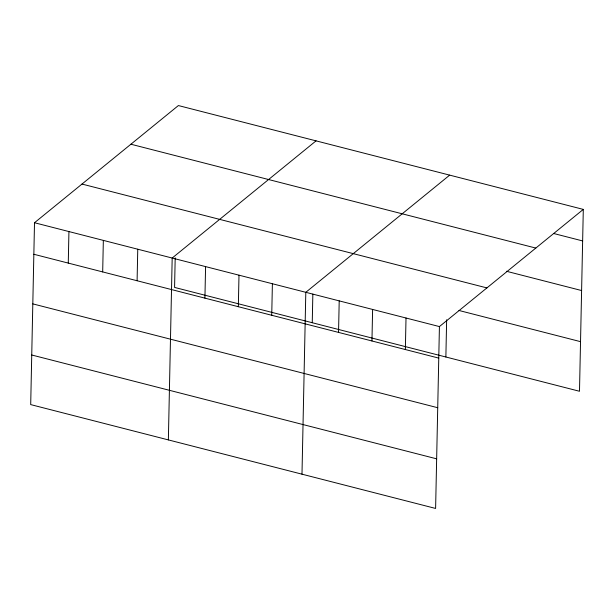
<?xml version="1.0" encoding="UTF-8"?>
<svg xmlns="http://www.w3.org/2000/svg" width="614" height="614" viewBox="0 0 614 614"><rect width="100%" height="100%" fill="white"/><g stroke="black" fill="none" stroke-linecap="round" stroke-linejoin="round"><path stroke-width="0.92" d="M34.507 222.736L30.7 404.603L435.61 508.446L439.424 326.579L583.3 209.397L178.39 105.554L34.507 222.736L439.424 326.579M68.269 263.091L68.929 231.562M102.684 271.918L103.344 240.389M137.099 280.744L137.759 249.215M168.366 439.908L172.181 258.041L316.056 140.859M175.197 257.842L174.576 287.421L579.493 391.264L583.3 209.397M204.922 298.143L205.583 266.606M238.332 306.708L238.992 275.179M271.733 315.274L272.393 283.745M301.988 474.177L305.803 292.31L449.678 175.128M312.25 322.726L312.848 294.106M338.544 332.412L339.204 300.875M371.954 340.977L372.614 309.448M405.355 349.543L406.015 318.014M445.871 356.995L446.647 319.787M553.874 233.55L582.64 240.934M130.912 144.221L535.822 248.071M506.435 271.265L581.604 290.545M81.992 184.062L486.902 287.912M458.973 310.477L580.529 341.653M33.847 254.265L438.757 358.108M32.811 303.876L437.721 407.719M31.736 354.992L436.654 458.835"/></g></svg>
